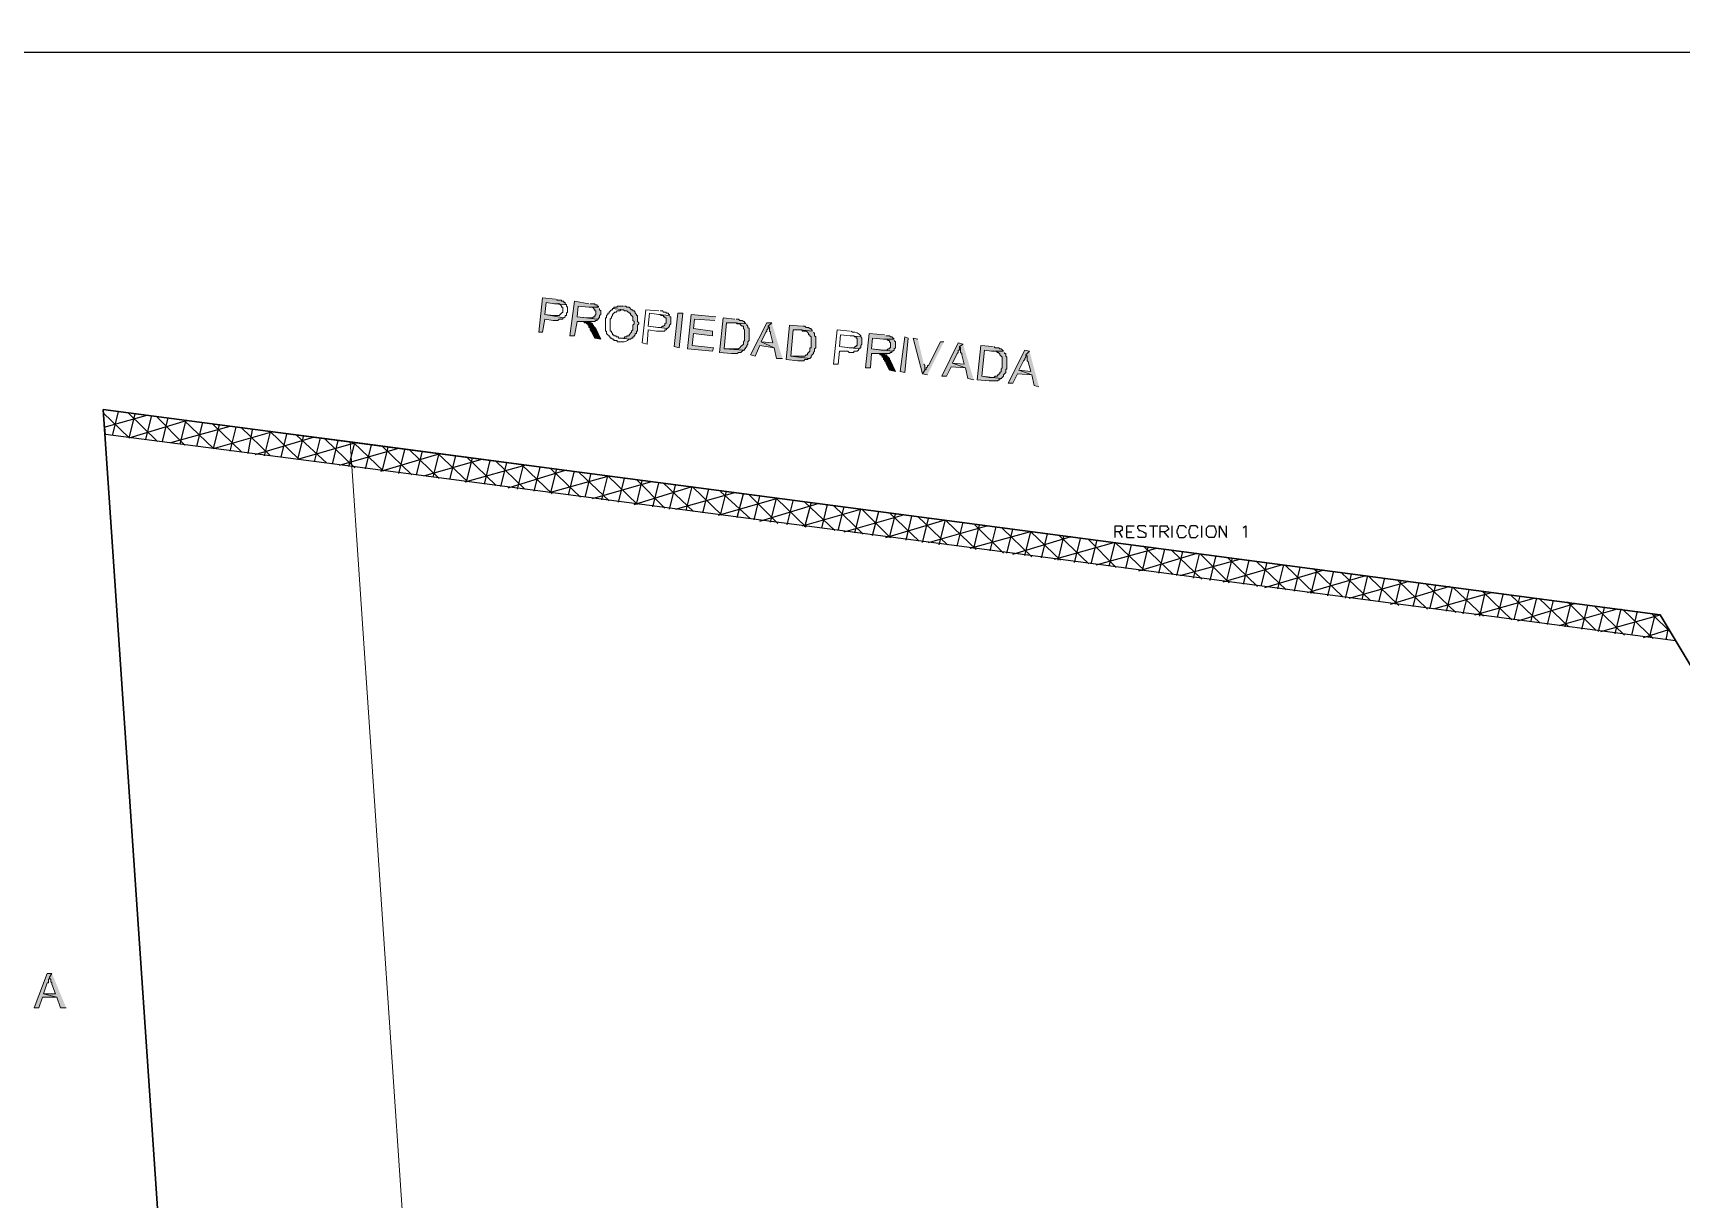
# Model space of a CAD drawing. Header units: inches. Extents: x 5 to 295, y 10 to 227.
# Drawn here: x 263.04 to 274, y 213.97 to 221.73 of the extents above; entities that cross this region are included whole.
import ezdxf

# ---------------------------------------------------------------- set-up
doc = ezdxf.new("R2010")
doc.units = ezdxf.units.IN
doc.header["$MEASUREMENT"] = 0
doc.layers.add('1- 3', color=3, linetype='Continuous')

msp = doc.modelspace()

# ---------------------------------------------------------------- hatches: boundary and pattern name
at = {"layer": '1- 3'}
for points in [[(266.513, 219.957), (266.427, 219.965), (266.403, 219.736), (266.427, 219.736), (266.442, 219.823), (266.498, 219.815), (266.529, 219.815), (266.537, 219.823), (266.561, 219.823), (266.561, 219.831), (266.569, 219.831), (266.442, 219.855), (266.45, 219.934), (266.506, 219.926), (266.585, 219.918), (266.577, 219.926), (266.577, 219.934), (266.569, 219.934), (266.569, 219.942), (266.553, 219.942), (266.553, 219.949), (266.521, 219.949), (266.521, 219.957)], [(266.735, 219.926), (266.64, 219.942), (266.608, 219.712), (266.64, 219.712), (266.656, 219.807), (266.774, 219.807), (266.782, 219.815), (266.79, 219.815), (266.79, 219.823), (266.656, 219.839), (266.664, 219.91), (266.735, 219.902), (266.798, 219.902), (266.798, 219.91), (266.79, 219.91), (266.79, 219.918), (266.774, 219.918), (266.774, 219.926), (266.743, 219.926)], [(266.798, 219.902), (266.735, 219.902), (266.758, 219.902), (266.774, 219.886), (266.774, 219.878), (266.782, 219.878), (266.782, 219.855), (266.774, 219.847), (266.774, 219.839), (266.766, 219.839), (266.758, 219.831), (266.719, 219.831), (266.656, 219.839), (266.79, 219.823), (266.798, 219.823), (266.798, 219.831), (266.806, 219.831), (266.806, 219.847), (266.814, 219.855), (266.814, 219.878), (266.806, 219.886), (266.806, 219.894)], [(266.964, 219.91), (266.924, 219.91), (266.924, 219.902), (266.901, 219.902), (266.901, 219.894), (266.893, 219.894), (266.964, 219.886), (266.972, 219.878), (266.987, 219.878), (266.995, 219.87), (267.003, 219.87), (267.003, 219.863), (267.011, 219.863), (267.011, 219.855), (267.027, 219.839), (267.027, 219.815), (267.035, 219.807), (267.035, 219.791), (267.027, 219.784), (267.027, 219.752), (267.019, 219.744), (267.019, 219.736), (267.003, 219.72), (267.003, 219.712), (266.987, 219.712), (266.987, 219.705), (266.972, 219.705), (266.972, 219.697), (266.94, 219.697), (267.011, 219.689), (267.019, 219.697), (267.027, 219.697), (267.027, 219.705), (267.035, 219.705), (267.035, 219.712), (267.043, 219.72), (267.043, 219.728), (267.051, 219.728), (267.051, 219.744), (267.059, 219.744), (267.059, 219.784), (267.066, 219.791), (267.066, 219.799), (267.059, 219.807), (267.059, 219.847), (267.051, 219.847), (267.051, 219.855), (267.043, 219.863), (267.043, 219.87), (267.035, 219.878), (267.027, 219.878), (267.027, 219.886), (267.019, 219.886), (267.003, 219.902), (266.987, 219.902), (266.98, 219.91), (266.972, 219.91)], [(267.272, 219.847), (267.201, 219.855), (267.209, 219.855), (267.216, 219.847), (267.232, 219.847), (267.232, 219.839), (267.24, 219.839), (267.24, 219.831), (267.248, 219.831), (267.248, 219.799), (267.24, 219.791), (267.24, 219.784), (267.232, 219.776), (267.224, 219.776), (267.216, 219.768), (267.193, 219.768), (267.13, 219.776), (267.256, 219.76), (267.264, 219.768), (267.272, 219.776), (267.272, 219.784), (267.28, 219.791), (267.28, 219.839), (267.272, 219.839)], [(267.303, 219.641), (267.327, 219.863), (267.359, 219.863), (267.335, 219.633)], [(267.58, 219.839), (267.414, 219.855), (267.39, 219.626), (267.556, 219.61), (267.564, 219.633), (267.422, 219.649), (267.43, 219.728), (267.556, 219.712), (267.556, 219.744), (267.43, 219.76), (267.438, 219.823), (267.572, 219.815)], [(266.743, 219.807), (266.687, 219.807), (266.703, 219.807), (266.703, 219.799), (266.719, 219.799), (266.719, 219.791), (266.727, 219.791), (266.727, 219.784), (266.735, 219.784), (266.735, 219.768), (266.743, 219.768), (266.743, 219.752), (266.75, 219.744), (266.774, 219.697), (266.814, 219.689), (266.782, 219.76), (266.774, 219.768), (266.766, 219.776), (266.766, 219.784), (266.758, 219.784), (266.758, 219.791), (266.75, 219.799)], [(267.706, 219.823), (267.627, 219.831), (267.604, 219.602), (267.683, 219.594), (267.722, 219.594), (267.73, 219.602), (267.746, 219.602), (267.754, 219.61), (267.762, 219.618), (267.635, 219.626), (267.651, 219.799), (267.698, 219.799), (267.777, 219.791), (267.777, 219.799), (267.769, 219.799), (267.769, 219.807), (267.762, 219.807), (267.754, 219.815), (267.738, 219.815), (267.73, 219.823), (267.714, 219.823)], [(267.777, 219.791), (267.698, 219.799), (267.714, 219.799), (267.722, 219.791), (267.738, 219.791), (267.746, 219.784), (267.754, 219.776), (267.762, 219.776), (267.762, 219.76), (267.769, 219.752), (267.769, 219.681), (267.762, 219.673), (267.762, 219.657), (267.746, 219.641), (267.738, 219.633), (267.73, 219.626), (267.635, 219.626), (267.762, 219.618), (267.769, 219.618), (267.769, 219.626), (267.777, 219.626), (267.777, 219.633), (267.785, 219.641), (267.785, 219.649), (267.793, 219.657), (267.793, 219.673), (267.801, 219.681), (267.801, 219.76), (267.793, 219.768), (267.793, 219.776), (267.785, 219.784), (267.785, 219.791)], [(267.951, 219.799), (267.919, 219.799), (267.809, 219.586), (267.841, 219.578), (267.872, 219.649), (267.967, 219.633), (267.88, 219.673), (267.912, 219.736), (267.919, 219.744), (267.919, 219.752), (267.927, 219.76), (267.927, 219.776)], [(267.951, 219.799), (267.927, 219.776), (267.935, 219.768), (267.935, 219.744), (267.943, 219.736), (267.943, 219.728), (267.959, 219.665), (267.88, 219.673), (267.967, 219.633), (267.983, 219.562), (268.022, 219.562)], [(268.149, 219.776), (268.07, 219.784), (268.046, 219.554), (268.125, 219.547), (268.164, 219.547), (268.172, 219.554), (268.188, 219.554), (268.196, 219.562), (268.204, 219.562), (268.077, 219.578), (268.093, 219.752), (268.141, 219.752), (268.22, 219.744), (268.22, 219.752), (268.212, 219.752), (268.212, 219.76), (268.204, 219.76), (268.196, 219.768), (268.18, 219.768), (268.172, 219.776), (268.156, 219.776)], [(268.22, 219.744), (268.141, 219.752), (268.149, 219.752), (268.156, 219.744), (268.18, 219.744), (268.188, 219.736), (268.196, 219.728), (268.196, 219.72), (268.204, 219.72), (268.204, 219.712), (268.212, 219.705), (268.212, 219.633), (268.204, 219.633), (268.204, 219.61), (268.188, 219.594), (268.188, 219.586), (268.18, 219.586), (268.172, 219.578), (268.077, 219.578), (268.204, 219.562), (268.212, 219.57), (268.212, 219.578), (268.22, 219.586), (268.228, 219.594), (268.228, 219.602), (268.235, 219.61), (268.235, 219.626), (268.243, 219.633), (268.243, 219.705), (268.235, 219.712), (268.235, 219.728), (268.228, 219.736)], [(268.544, 219.705), (268.472, 219.712), (268.496, 219.712), (268.504, 219.705), (268.512, 219.705), (268.512, 219.697), (268.52, 219.697), (268.52, 219.649), (268.512, 219.649), (268.512, 219.641), (268.504, 219.641), (268.504, 219.633), (268.465, 219.633), (268.401, 219.641), (268.528, 219.626), (268.536, 219.626), (268.536, 219.633), (268.544, 219.633), (268.544, 219.649), (268.551, 219.657), (268.551, 219.697)], [(268.701, 219.72), (268.599, 219.728), (268.575, 219.499), (268.607, 219.499), (268.615, 219.594), (268.733, 219.594), (268.741, 219.602), (268.749, 219.602), (268.749, 219.61), (268.757, 219.61), (268.615, 219.626), (268.622, 219.697), (268.694, 219.689), (268.765, 219.689), (268.749, 219.705), (268.741, 219.705), (268.733, 219.712), (268.709, 219.712)], [(268.765, 219.689), (268.694, 219.689), (268.717, 219.689), (268.725, 219.681), (268.733, 219.681), (268.733, 219.673), (268.741, 219.665), (268.741, 219.633), (268.733, 219.633), (268.733, 219.626), (268.725, 219.626), (268.717, 219.618), (268.678, 219.618), (268.615, 219.626), (268.757, 219.61), (268.765, 219.618), (268.765, 219.626), (268.773, 219.633), (268.773, 219.673), (268.765, 219.681)], [(268.804, 219.476), (268.836, 219.705), (268.859, 219.697), (268.836, 219.468)], [(268.923, 219.689), (268.891, 219.697), (268.954, 219.46), (268.97, 219.483), (268.97, 219.515), (268.962, 219.523)], [(269.096, 219.673), (269.073, 219.673), (268.994, 219.515), (268.986, 219.515), (268.986, 219.507), (268.978, 219.499), (268.978, 219.491), (268.97, 219.483), (268.954, 219.46), (268.986, 219.452)], [(269.223, 219.657), (269.191, 219.665), (269.081, 219.444), (269.112, 219.444), (269.144, 219.507), (269.239, 219.499), (269.152, 219.531), (269.183, 219.594), (269.191, 219.602), (269.191, 219.618), (269.199, 219.618), (269.199, 219.641)], [(269.223, 219.657), (269.199, 219.641), (269.207, 219.633), (269.207, 219.602), (269.215, 219.594), (269.215, 219.586), (269.231, 219.523), (269.152, 219.531), (269.239, 219.499), (269.254, 219.428), (269.294, 219.42)], [(269.42, 219.641), (269.341, 219.649), (269.318, 219.42), (269.397, 219.412), (269.452, 219.412), (269.46, 219.42), (269.468, 219.42), (269.468, 219.428), (269.476, 219.428), (269.349, 219.444), (269.365, 219.618), (269.412, 219.61), (269.491, 219.61), (269.476, 219.626), (269.468, 219.626), (269.46, 219.633), (269.436, 219.633), (269.428, 219.641)], [(268.701, 219.594), (268.646, 219.594), (268.67, 219.594), (268.67, 219.586), (268.678, 219.586), (268.686, 219.578), (268.686, 219.57), (268.694, 219.57), (268.694, 219.554), (268.701, 219.554), (268.701, 219.547), (268.709, 219.539), (268.709, 219.531), (268.733, 219.483), (268.773, 219.476), (268.741, 219.547), (268.733, 219.554), (268.733, 219.562), (268.725, 219.57), (268.717, 219.578), (268.717, 219.586), (268.709, 219.586)], [(269.491, 219.61), (269.412, 219.61), (269.444, 219.61), (269.452, 219.602), (269.46, 219.602), (269.46, 219.594), (269.468, 219.594), (269.468, 219.586), (269.483, 219.57), (269.483, 219.499), (269.476, 219.491), (269.476, 219.476), (269.468, 219.468), (269.468, 219.46), (269.46, 219.46), (269.46, 219.452), (269.452, 219.452), (269.452, 219.444), (269.436, 219.444), (269.428, 219.436), (269.397, 219.436), (269.349, 219.444), (269.476, 219.428), (269.491, 219.444), (269.491, 219.452), (269.499, 219.46), (269.507, 219.468), (269.507, 219.491), (269.515, 219.491), (269.515, 219.57), (269.507, 219.578), (269.507, 219.594), (269.499, 219.594), (269.499, 219.602)], [(269.665, 219.61), (269.634, 219.618), (269.523, 219.397), (269.555, 219.397), (269.586, 219.46), (269.681, 219.452), (269.594, 219.483), (269.626, 219.547), (269.634, 219.555), (269.634, 219.562), (269.641, 219.57), (269.641, 219.586)], [(269.665, 219.61), (269.641, 219.586), (269.649, 219.578), (269.649, 219.547), (269.657, 219.539), (269.673, 219.476), (269.594, 219.483), (269.681, 219.452), (269.697, 219.381), (269.728, 219.373)], [(263.164, 215.471), (263.133, 215.471), (263.046, 215.242), (263.077, 215.242), (263.101, 215.313), (263.196, 215.313), (263.109, 215.336), (263.133, 215.408), (263.141, 215.408), (263.141, 215.431), (263.149, 215.439), (263.149, 215.447)], [(263.164, 215.471), (263.149, 215.447), (263.149, 215.439), (263.156, 215.431), (263.156, 215.415), (263.164, 215.408), (263.164, 215.4), (263.188, 215.336), (263.109, 215.336), (263.196, 215.313), (263.22, 215.242), (263.259, 215.242)]]:
    msp.add_hatch(color=256, dxfattribs=at).paths.add_polyline_path(points)

# ---------------------------------------------------------------- linework, layer by layer
at = {"layer": '1- 3', "lineweight": 25}
for points in [[(251.34, 185.803), (251.34, 221.6), (293.859, 221.6), (293.859, 185.803), (251.34, 185.803)], [(263.504, 219.223), (263.512, 219.223)], [(265.163, 218.844), (263.52, 219.057), (263.504, 219.223), (265.147, 219.01), (269.199, 218.473), (273.86, 217.856), (273.962, 217.683), (269.721, 218.244), (265.163, 218.844)], [(266.932, 199.988), (266.119, 202.8), (265.313, 205.62), (264.705, 208.219), (264.01, 211.789), (263.504, 219.222), (269.199, 218.472), (273.859, 217.856)], [(263.678, 219.033), (263.504, 219.199)], [(263.567, 219.049), (263.607, 219.207)], [(263.867, 219.009), (263.67, 219.199)], [(263.512, 219.104), (263.788, 219.183)], [(263.678, 219.033), (263.717, 219.191)], [(263.678, 219.033), (264.065, 219.152)], [(263.788, 219.025), (263.828, 219.183)], [(264.049, 218.986), (263.859, 219.175)], [(263.899, 219.009), (263.938, 219.167)], [(263.954, 219.002), (264.349, 219.112)], [(264.017, 218.994), (264.057, 219.152)], [(264.239, 218.962), (264.041, 219.151)], [(264.128, 218.978), (264.168, 219.136)], [(264.428, 218.938), (264.231, 219.128)], [(264.239, 218.962), (264.278, 219.12)], [(264.349, 218.946), (264.389, 219.104)], [(264.618, 218.914), (264.42, 219.104)], [(264.468, 218.93), (264.499, 219.088)], [(264.239, 218.962), (264.626, 219.073)], [(264.515, 218.923), (264.91, 219.041)], [(264.578, 218.915), (264.618, 219.073)], [(264.807, 218.891), (264.61, 219.08)], [(264.689, 218.907), (264.728, 219.065)], [(264.989, 218.867), (264.792, 219.049)], [(264.799, 218.891), (264.839, 219.049)], [(264.799, 218.891), (265.186, 219.002)], [(264.91, 218.875), (264.95, 219.033)], [(265.179, 218.835), (264.981, 219.025)], [(265.029, 218.859), (265.068, 219.017)], [(265.139, 218.843), (265.179, 219.001)], [(265.368, 218.812), (265.171, 219.001)], [(265.25, 218.828), (265.289, 218.986)], [(265.558, 218.788), (265.36, 218.978)], [(265.076, 218.851), (265.463, 218.962)], [(265.352, 218.812), (265.747, 218.93)], [(265.36, 218.812), (265.4, 218.97)], [(265.471, 218.796), (265.51, 218.954)], [(265.739, 218.764), (265.542, 218.954)], [(265.589, 218.788), (265.629, 218.946)], [(265.637, 218.78), (266.024, 218.891)], [(265.7, 218.772), (265.739, 218.93)], [(265.929, 218.741), (265.731, 218.93)], [(265.811, 218.757), (265.85, 218.915)], [(266.119, 218.717), (265.921, 218.907)], [(265.921, 218.741), (265.961, 218.899)], [(266.04, 218.725), (266.079, 218.883)], [(266.308, 218.693), (266.111, 218.883)], [(266.15, 218.709), (266.19, 218.867)], [(265.913, 218.741), (266.308, 218.851)], [(266.198, 218.701), (266.585, 218.82)], [(266.261, 218.693), (266.3, 218.851)], [(266.49, 218.662), (266.292, 218.851)], [(266.371, 218.678), (266.411, 218.836)], [(266.474, 218.67), (266.869, 218.78)], [(266.482, 218.67), (266.521, 218.828)], [(266.679, 218.638), (266.482, 218.828)], [(266.6, 218.654), (266.64, 218.812)], [(266.869, 218.614), (266.671, 218.804)], [(266.711, 218.638), (266.75, 218.796)], [(266.822, 218.622), (266.861, 218.78)], [(267.059, 218.591), (266.861, 218.78)], [(266.932, 218.606), (266.972, 218.764)], [(266.758, 218.63), (267.145, 218.741)], [(267.035, 218.591), (267.422, 218.709)], [(267.24, 218.567), (267.051, 218.756)], [(267.051, 218.591), (267.09, 218.749)], [(267.161, 218.575), (267.201, 218.733)], [(267.43, 218.543), (267.232, 218.733)], [(267.272, 218.559), (267.311, 218.717)], [(267.311, 218.559), (267.706, 218.67)], [(267.382, 218.551), (267.422, 218.709)], [(267.619, 218.519), (267.422, 218.709)], [(267.493, 218.535), (267.532, 218.693)], [(267.611, 218.52), (267.651, 218.678)], [(267.809, 218.496), (267.611, 218.677)], [(267.722, 218.504), (267.762, 218.662)], [(267.991, 218.464), (267.801, 218.654)], [(267.596, 218.52), (267.983, 218.63)], [(267.833, 218.488), (267.872, 218.646)], [(267.872, 218.48), (268.267, 218.599)], [(267.943, 218.472), (267.983, 218.63)], [(268.18, 218.44), (267.983, 218.63)], [(268.054, 218.456), (268.093, 218.614)], [(268.156, 218.449), (268.544, 218.559)], [(268.37, 218.417), (268.172, 218.606)], [(268.172, 218.441), (268.212, 218.599)], [(268.283, 218.433), (268.322, 218.591)], [(268.559, 218.393), (268.362, 218.583)], [(268.393, 218.417), (268.433, 218.575)], [(268.504, 218.401), (268.544, 218.559)], [(268.741, 218.369), (268.551, 218.559)], [(268.622, 218.385), (268.662, 218.543)], [(268.433, 218.409), (268.82, 218.52)], [(268.709, 218.37), (269.104, 218.488)], [(268.931, 218.346), (268.733, 218.535)], [(268.733, 218.37), (268.773, 218.527)], [(268.844, 218.354), (268.883, 218.512)], [(269.12, 218.322), (268.923, 218.511)], [(268.954, 218.338), (268.994, 218.496)], [(268.994, 218.338), (269.381, 218.449)], [(269.065, 218.322), (269.104, 218.48)], [(269.31, 218.29), (269.112, 218.48)], [(269.183, 218.314), (269.223, 218.472)], [(269.294, 218.298), (269.333, 218.456)], [(269.491, 218.267), (269.302, 218.456)], [(269.404, 218.283), (269.444, 218.441)], [(269.681, 218.243), (269.483, 218.432)], [(270.234, 218.37), (270.234, 218.449), (270.273, 218.449), (270.281, 218.441), (270.281, 218.417), (270.273, 218.417), (270.266, 218.409), (270.234, 218.409)], [(270.313, 218.37), (270.313, 218.449), (270.36, 218.449)], [(270.439, 218.441), (270.431, 218.449), (270.392, 218.449), (270.384, 218.441), (270.384, 218.433), (270.392, 218.425), (270.392, 218.417), (270.4, 218.417), (270.424, 218.409), (270.431, 218.401), (270.439, 218.401), (270.439, 218.378), (270.431, 218.37), (270.392, 218.37), (270.384, 218.378)], [(270.463, 218.449), (270.518, 218.449)], [(270.487, 218.449), (270.487, 218.37)], [(270.534, 218.37), (270.534, 218.449), (270.581, 218.449), (270.581, 218.441), (270.589, 218.433), (270.589, 218.425), (270.581, 218.417), (270.566, 218.409), (270.534, 218.409)], [(270.613, 218.37), (270.613, 218.449)], [(270.708, 218.433), (270.7, 218.441), (270.692, 218.449), (270.66, 218.449), (270.653, 218.441), (270.653, 218.433), (270.645, 218.417), (270.645, 218.401), (270.653, 218.386), (270.653, 218.378), (270.66, 218.37), (270.692, 218.37), (270.7, 218.378), (270.708, 218.386)], [(270.787, 218.433), (270.779, 218.441), (270.771, 218.449), (270.739, 218.449), (270.732, 218.441), (270.732, 218.433), (270.724, 218.417), (270.724, 218.401), (270.732, 218.386), (270.732, 218.378), (270.739, 218.37), (270.771, 218.37), (270.787, 218.386)], [(270.811, 218.37), (270.811, 218.449)], [(270.929, 218.37), (270.929, 218.449), (270.976, 218.37), (270.976, 218.449)], [(271.087, 218.433), (271.095, 218.441), (271.103, 218.449), (271.103, 218.37)], [(269.27, 218.299), (269.665, 218.409)], [(269.515, 218.267), (269.555, 218.425)], [(269.555, 218.259), (269.942, 218.377)], [(269.634, 218.251), (269.673, 218.409)], [(269.871, 218.219), (269.673, 218.409)], [(269.744, 218.235), (269.784, 218.393)], [(269.831, 218.227), (270.226, 218.338)], [(269.855, 218.219), (269.894, 218.377)], [(270.06, 218.195), (269.863, 218.385)], [(269.965, 218.204), (270.005, 218.362)], [(270.242, 218.172), (270.052, 218.361)], [(270.076, 218.196), (270.115, 218.354)], [(270.194, 218.18), (270.234, 218.338)], [(270.431, 218.148), (270.234, 218.338)], [(270.258, 218.409), (270.281, 218.37)], [(270.305, 218.164), (270.344, 218.322)], [(270.313, 218.409), (270.345, 218.409)], [(270.313, 218.37), (270.36, 218.37)], [(270.558, 218.409), (270.589, 218.37)], [(270.108, 218.188), (270.502, 218.298)], [(270.392, 218.148), (270.779, 218.267)], [(270.416, 218.148), (270.455, 218.306)], [(270.621, 218.124), (270.423, 218.314)], [(270.526, 218.133), (270.566, 218.29)], [(270.81, 218.093), (270.613, 218.282)], [(270.645, 218.117), (270.684, 218.275)], [(270.668, 218.117), (271.063, 218.227)], [(270.755, 218.101), (270.795, 218.259)], [(270.992, 218.069), (270.803, 218.259)], [(270.866, 218.085), (270.905, 218.243)], [(270.976, 218.077), (271.016, 218.235)], [(271.182, 218.045), (270.984, 218.235)], [(271.087, 218.061), (271.126, 218.219)], [(271.371, 218.022), (271.174, 218.211)], [(270.953, 218.077), (271.34, 218.188)], [(271.205, 218.046), (271.245, 218.204)], [(271.229, 218.038), (271.624, 218.156)], [(271.316, 218.03), (271.356, 218.188)], [(271.561, 217.998), (271.363, 218.188)], [(271.427, 218.014), (271.466, 218.172)], [(271.514, 218.006), (271.901, 218.117)], [(271.537, 217.998), (271.577, 218.156)], [(271.75, 217.974), (271.553, 218.164)], [(271.648, 217.982), (271.687, 218.14)], [(271.932, 217.951), (271.735, 218.14)], [(271.766, 217.967), (271.806, 218.125)], [(271.877, 217.959), (271.916, 218.117)], [(272.122, 217.919), (271.924, 218.109)], [(271.987, 217.943), (272.027, 218.101)], [(271.79, 217.967), (272.177, 218.077)], [(272.066, 217.927), (272.461, 218.046)], [(272.098, 217.927), (272.137, 218.085)], [(272.311, 217.895), (272.114, 218.085)], [(272.216, 217.911), (272.256, 218.069)], [(272.501, 217.872), (272.303, 218.061)], [(272.327, 217.896), (272.367, 218.054)], [(272.351, 217.896), (272.738, 218.006)], [(272.438, 217.88), (272.477, 218.038)], [(272.683, 217.848), (272.485, 218.037)], [(272.548, 217.864), (272.588, 218.022)], [(272.659, 217.848), (272.698, 218.014)], [(272.872, 217.824), (272.675, 218.014)], [(272.777, 217.84), (272.817, 217.998)], [(273.062, 217.8), (272.864, 217.99)], [(272.627, 217.856), (273.022, 217.967)], [(272.888, 217.824), (272.927, 217.982)], [(272.912, 217.817), (273.299, 217.935)], [(272.998, 217.809), (273.038, 217.967)], [(273.251, 217.777), (273.054, 217.966)], [(273.109, 217.793), (273.149, 217.951)], [(273.188, 217.785), (273.575, 217.896)], [(273.228, 217.777), (273.267, 217.935)], [(273.433, 217.753), (273.243, 217.943)], [(273.338, 217.761), (273.378, 217.919)], [(273.622, 217.721), (273.425, 217.911)], [(273.449, 217.745), (273.488, 217.903)], [(273.559, 217.73), (273.599, 217.896)], [(273.812, 217.698), (273.615, 217.887)], [(273.465, 217.746), (273.859, 217.856)], [(273.67, 217.722), (273.709, 217.88)], [(273.788, 217.706), (273.828, 217.864)], [(273.931, 217.737), (273.804, 217.864)], [(273.859, 217.856), (276.324, 213.748), (278.725, 209.751), (280.352, 207.2), (282.169, 204.175), (282.351, 203.843), (282.833, 203.393), (284.634, 198.219)], [(273.749, 217.706), (273.923, 217.761)], [(273.899, 217.69), (273.915, 217.769)]]:
    msp.add_lwpolyline(points, dxfattribs=at)
at = {"layer": '1- 3', "lineweight": 0}
for points in [[(266.513, 219.957), (266.427, 219.965), (266.403, 219.736), (266.427, 219.736), (266.442, 219.823), (266.498, 219.815), (266.529, 219.815), (266.537, 219.823), (266.561, 219.823), (266.561, 219.831), (266.569, 219.831), (266.442, 219.855), (266.45, 219.934), (266.506, 219.926), (266.585, 219.918), (266.577, 219.926), (266.577, 219.934), (266.569, 219.934), (266.569, 219.942), (266.553, 219.942), (266.553, 219.949), (266.521, 219.949), (266.521, 219.957)], [(266.735, 219.926), (266.64, 219.942), (266.608, 219.712), (266.64, 219.712), (266.656, 219.807), (266.774, 219.807), (266.782, 219.815), (266.79, 219.815), (266.79, 219.823), (266.656, 219.839), (266.664, 219.91), (266.735, 219.902), (266.798, 219.902), (266.798, 219.91), (266.79, 219.91), (266.79, 219.918), (266.774, 219.918), (266.774, 219.926), (266.743, 219.926)], [(266.798, 219.902), (266.735, 219.902), (266.758, 219.902), (266.774, 219.886), (266.774, 219.878), (266.782, 219.878), (266.782, 219.855), (266.774, 219.847), (266.774, 219.839), (266.766, 219.839), (266.758, 219.831), (266.719, 219.831), (266.656, 219.839), (266.79, 219.823), (266.798, 219.823), (266.798, 219.831), (266.806, 219.831), (266.806, 219.847), (266.814, 219.855), (266.814, 219.878), (266.806, 219.886), (266.806, 219.894)], [(266.964, 219.91), (266.924, 219.91), (266.924, 219.902), (266.901, 219.902), (266.901, 219.894), (266.893, 219.894), (266.964, 219.886), (266.972, 219.878), (266.987, 219.878), (266.995, 219.87), (267.003, 219.87), (267.003, 219.863), (267.011, 219.863), (267.011, 219.855), (267.027, 219.839), (267.027, 219.815), (267.035, 219.807), (267.035, 219.791), (267.027, 219.784), (267.027, 219.752), (267.019, 219.744), (267.019, 219.736), (267.003, 219.72), (267.003, 219.712), (266.987, 219.712), (266.987, 219.705), (266.972, 219.705), (266.972, 219.697), (266.94, 219.697), (267.011, 219.689), (267.019, 219.697), (267.027, 219.697), (267.027, 219.705), (267.035, 219.705), (267.035, 219.712), (267.043, 219.72), (267.043, 219.728), (267.051, 219.728), (267.051, 219.744), (267.059, 219.744), (267.059, 219.784), (267.066, 219.791), (267.066, 219.799), (267.059, 219.807), (267.059, 219.847), (267.051, 219.847), (267.051, 219.855), (267.043, 219.863), (267.043, 219.87), (267.035, 219.878), (267.027, 219.878), (267.027, 219.886), (267.019, 219.886), (267.003, 219.902), (266.987, 219.902), (266.98, 219.91), (266.972, 219.91)], [(267.272, 219.847), (267.201, 219.855), (267.209, 219.855), (267.216, 219.847), (267.232, 219.847), (267.232, 219.839), (267.24, 219.839), (267.24, 219.831), (267.248, 219.831), (267.248, 219.799), (267.24, 219.791), (267.24, 219.784), (267.232, 219.776), (267.224, 219.776), (267.216, 219.768), (267.193, 219.768), (267.13, 219.776), (267.256, 219.76), (267.264, 219.768), (267.272, 219.776), (267.272, 219.784), (267.28, 219.791), (267.28, 219.839), (267.272, 219.839)], [(267.303, 219.641), (267.327, 219.863), (267.359, 219.863), (267.335, 219.633), (267.303, 219.641)], [(267.58, 219.839), (267.414, 219.855), (267.39, 219.626), (267.556, 219.61), (267.564, 219.633), (267.422, 219.649), (267.43, 219.728), (267.556, 219.712), (267.556, 219.744), (267.43, 219.76), (267.438, 219.823), (267.572, 219.815)], [(266.743, 219.807), (266.687, 219.807), (266.703, 219.807), (266.703, 219.799), (266.719, 219.799), (266.719, 219.791), (266.727, 219.791), (266.727, 219.784), (266.735, 219.784), (266.735, 219.768), (266.743, 219.768), (266.743, 219.752), (266.75, 219.744), (266.774, 219.697), (266.814, 219.689), (266.782, 219.76), (266.774, 219.768), (266.766, 219.776), (266.766, 219.784), (266.758, 219.784), (266.758, 219.791), (266.75, 219.799)], [(267.706, 219.823), (267.627, 219.831), (267.604, 219.602), (267.683, 219.594), (267.722, 219.594), (267.73, 219.602), (267.746, 219.602), (267.754, 219.61), (267.762, 219.618), (267.635, 219.626), (267.651, 219.799), (267.698, 219.799), (267.777, 219.791), (267.777, 219.799), (267.769, 219.799), (267.769, 219.807), (267.762, 219.807), (267.754, 219.815), (267.738, 219.815), (267.73, 219.823), (267.714, 219.823)], [(267.777, 219.791), (267.698, 219.799), (267.714, 219.799), (267.722, 219.791), (267.738, 219.791), (267.746, 219.784), (267.754, 219.776), (267.762, 219.776), (267.762, 219.76), (267.769, 219.752), (267.769, 219.681), (267.762, 219.673), (267.762, 219.657), (267.746, 219.641), (267.738, 219.633), (267.73, 219.626), (267.635, 219.626), (267.762, 219.618), (267.769, 219.618), (267.769, 219.626), (267.777, 219.626), (267.777, 219.633), (267.785, 219.641), (267.785, 219.649), (267.793, 219.657), (267.793, 219.673), (267.801, 219.681), (267.801, 219.76), (267.793, 219.768), (267.793, 219.776), (267.785, 219.784), (267.785, 219.791)], [(267.951, 219.799), (267.919, 219.799), (267.809, 219.586), (267.841, 219.578), (267.872, 219.649), (267.967, 219.633), (267.88, 219.673), (267.912, 219.736), (267.919, 219.744), (267.919, 219.752), (267.927, 219.76), (267.927, 219.776)], [(267.951, 219.799), (267.927, 219.776), (267.935, 219.768), (267.935, 219.744), (267.943, 219.736), (267.943, 219.728), (267.959, 219.665), (267.88, 219.673), (267.967, 219.633), (267.983, 219.562), (268.022, 219.562)], [(268.149, 219.776), (268.07, 219.784), (268.046, 219.554), (268.125, 219.547), (268.164, 219.547), (268.172, 219.554), (268.188, 219.554), (268.196, 219.562), (268.204, 219.562), (268.077, 219.578), (268.093, 219.752), (268.141, 219.752), (268.22, 219.744), (268.22, 219.752), (268.212, 219.752), (268.212, 219.76), (268.204, 219.76), (268.196, 219.768), (268.18, 219.768), (268.172, 219.776), (268.156, 219.776)], [(268.22, 219.744), (268.141, 219.752), (268.149, 219.752), (268.156, 219.744), (268.18, 219.744), (268.188, 219.736), (268.196, 219.728), (268.196, 219.72), (268.204, 219.72), (268.204, 219.712), (268.212, 219.705), (268.212, 219.633), (268.204, 219.633), (268.204, 219.61), (268.188, 219.594), (268.188, 219.586), (268.18, 219.586), (268.172, 219.578), (268.077, 219.578), (268.204, 219.562), (268.212, 219.57), (268.212, 219.578), (268.22, 219.586), (268.228, 219.594), (268.228, 219.602), (268.235, 219.61), (268.235, 219.626), (268.243, 219.633), (268.243, 219.705), (268.235, 219.712), (268.235, 219.728), (268.228, 219.736)], [(268.544, 219.705), (268.472, 219.712), (268.496, 219.712), (268.504, 219.705), (268.512, 219.705), (268.512, 219.697), (268.52, 219.697), (268.52, 219.649), (268.512, 219.649), (268.512, 219.641), (268.504, 219.641), (268.504, 219.633), (268.465, 219.633), (268.401, 219.641), (268.528, 219.626), (268.536, 219.626), (268.536, 219.633), (268.544, 219.633), (268.544, 219.649), (268.551, 219.657), (268.551, 219.697), (268.544, 219.705)], [(268.701, 219.72), (268.599, 219.728), (268.575, 219.499), (268.607, 219.499), (268.615, 219.594), (268.733, 219.594), (268.741, 219.602), (268.749, 219.602), (268.749, 219.61), (268.757, 219.61), (268.615, 219.626), (268.622, 219.697), (268.694, 219.689), (268.765, 219.689), (268.749, 219.705), (268.741, 219.705), (268.733, 219.712), (268.709, 219.712)], [(268.765, 219.689), (268.694, 219.689), (268.717, 219.689), (268.725, 219.681), (268.733, 219.681), (268.733, 219.673), (268.741, 219.665), (268.741, 219.633), (268.733, 219.633), (268.733, 219.626), (268.725, 219.626), (268.717, 219.618), (268.678, 219.618), (268.615, 219.626), (268.757, 219.61), (268.765, 219.618), (268.765, 219.626), (268.773, 219.633), (268.773, 219.673), (268.765, 219.681)], [(268.804, 219.476), (268.836, 219.705), (268.859, 219.697), (268.836, 219.468), (268.804, 219.476)], [(268.923, 219.689), (268.891, 219.697), (268.954, 219.46), (268.97, 219.483), (268.97, 219.515), (268.962, 219.523)], [(269.096, 219.673), (269.073, 219.673), (268.994, 219.515), (268.986, 219.515), (268.986, 219.507), (268.978, 219.499), (268.978, 219.491), (268.97, 219.483), (268.954, 219.46), (268.986, 219.452)], [(269.223, 219.657), (269.191, 219.665), (269.081, 219.444), (269.112, 219.444), (269.144, 219.507), (269.239, 219.499), (269.152, 219.531), (269.183, 219.594), (269.191, 219.602), (269.191, 219.618), (269.199, 219.618), (269.199, 219.641)], [(269.223, 219.657), (269.199, 219.641), (269.207, 219.633), (269.207, 219.602), (269.215, 219.594), (269.215, 219.586), (269.231, 219.523), (269.152, 219.531), (269.239, 219.499), (269.254, 219.428), (269.294, 219.42)], [(269.42, 219.641), (269.341, 219.649), (269.318, 219.42), (269.397, 219.412), (269.452, 219.412), (269.46, 219.42), (269.468, 219.42), (269.468, 219.428), (269.476, 219.428), (269.349, 219.444), (269.365, 219.618), (269.412, 219.61), (269.491, 219.61), (269.476, 219.626), (269.468, 219.626), (269.46, 219.633), (269.436, 219.633), (269.428, 219.641)], [(268.701, 219.594), (268.646, 219.594), (268.67, 219.594), (268.67, 219.586), (268.678, 219.586), (268.686, 219.578), (268.686, 219.57), (268.694, 219.57), (268.694, 219.554), (268.701, 219.554), (268.701, 219.547), (268.709, 219.539), (268.709, 219.531), (268.733, 219.483), (268.773, 219.476), (268.741, 219.547), (268.733, 219.554), (268.733, 219.562), (268.725, 219.57), (268.717, 219.578), (268.717, 219.586), (268.709, 219.586)], [(269.491, 219.61), (269.412, 219.61), (269.444, 219.61), (269.452, 219.602), (269.46, 219.602), (269.46, 219.594), (269.468, 219.594), (269.468, 219.586), (269.483, 219.57), (269.483, 219.499), (269.476, 219.491), (269.476, 219.476), (269.468, 219.468), (269.468, 219.46), (269.46, 219.46), (269.46, 219.452), (269.452, 219.452), (269.452, 219.444), (269.436, 219.444), (269.428, 219.436), (269.397, 219.436), (269.349, 219.444), (269.476, 219.428), (269.491, 219.444), (269.491, 219.452), (269.499, 219.46), (269.507, 219.468), (269.507, 219.491), (269.515, 219.491), (269.515, 219.57), (269.507, 219.578), (269.507, 219.594), (269.499, 219.594), (269.499, 219.602)], [(269.665, 219.61), (269.634, 219.618), (269.523, 219.397), (269.555, 219.397), (269.586, 219.46), (269.681, 219.452), (269.594, 219.483), (269.626, 219.547), (269.634, 219.555), (269.634, 219.562), (269.641, 219.57), (269.641, 219.586)], [(269.665, 219.61), (269.641, 219.586), (269.649, 219.578), (269.649, 219.547), (269.657, 219.539), (269.673, 219.476), (269.594, 219.483), (269.681, 219.452), (269.697, 219.381), (269.728, 219.373)], [(263.164, 215.471), (263.133, 215.471), (263.046, 215.242), (263.077, 215.242), (263.101, 215.313), (263.196, 215.313), (263.109, 215.336), (263.133, 215.408), (263.141, 215.408), (263.141, 215.431), (263.149, 215.439), (263.149, 215.447)], [(263.164, 215.471), (263.149, 215.447), (263.149, 215.439), (263.156, 215.431), (263.156, 215.415), (263.164, 215.408), (263.164, 215.4), (263.188, 215.336), (263.109, 215.336), (263.196, 215.313), (263.22, 215.242), (263.259, 215.242)]]:
    msp.add_lwpolyline(points, dxfattribs=at)
at = {"layer": '1- 3', "lineweight": 5}
for points in [[(264.705, 208.22), (264.01, 211.79), (263.504, 219.223), (265.147, 219.009), (265.629, 211.9), (266.585, 206.995), (274.713, 204.31), (274.452, 203.709), (274.286, 203.006), (274.649, 202.912), (274.562, 199.191), (268.346, 196.814), (267.927, 196.513), (266.932, 199.989), (265.313, 205.621), (264.705, 208.22)], [(265.147, 219.009), (265.629, 211.9), (266.585, 206.995), (274.713, 204.31)], [(266.585, 206.995), (265.629, 211.9), (265.147, 219.009), (273.859, 217.856), (276.324, 213.749), (277.738, 211.403), (274.713, 204.31), (266.585, 206.995)]]:
    msp.add_lwpolyline(points, dxfattribs=at)
at = {"layer": '1- 3', "lineweight": 25}
for points, knots in [([(293.867, 125.645), (293.867, 125.645), (293.867, 224.491), (293.867, 224.491), (293.863, 224.794), (293.622, 225.024), (293.322, 225.028), (293.322, 225.028), (251.877, 225.028), (251.877, 225.028)], [0, 0, 0, 0, 1, 1, 1, 2, 2, 2, 3, 3, 3, 3]), ([(273.859, 217.856), (273.859, 217.856), (276.324, 213.749), (276.324, 213.749), (276.324, 213.749), (278.725, 209.752), (278.725, 209.752), (278.725, 209.752), (280.352, 207.201), (280.352, 207.201), (280.352, 207.201), (282.169, 204.175), (282.169, 204.175), (282.169, 204.175), (282.351, 203.844), (282.351, 203.844), (282.351, 203.844), (282.833, 203.393), (282.833, 203.393), (282.833, 203.393), (284.634, 198.22), (284.634, 198.22), (284.634, 198.22), (274.562, 199.191), (274.562, 199.191), (274.562, 199.191), (268.346, 196.814), (268.346, 196.814), (268.346, 196.814), (267.762, 196.395), (267.762, 196.395), (267.762, 196.395), (266.513, 195.866), (266.513, 195.866), (266.513, 195.866), (264.31, 194.768), (264.31, 194.768), (264.31, 194.768), (264.799, 194.554), (264.799, 194.554), (264.799, 194.554), (264.823, 194.539), (264.823, 194.539), (264.823, 194.539), (265.107, 194.231), (265.107, 194.231), (265.107, 194.231), (265.258, 194.009), (265.258, 194.009), (265.258, 194.009), (265.321, 193.891), (265.321, 193.891), (265.321, 193.891), (267.185, 189.499), (267.185, 189.499), (267.185, 189.499), (266.845, 189.452), (266.845, 189.452), (266.845, 189.452), (266.743, 189.381), (266.743, 189.381), (266.743, 189.381), (266.513, 189.318), (266.513, 189.318), (266.513, 189.318), (266.316, 189.539), (266.316, 189.539), (266.316, 189.539), (265.818, 190.178), (265.818, 190.178), (265.818, 190.178), (263.401, 193.267), (263.401, 193.267), (263.401, 193.267), (262.58, 194.191), (262.58, 194.191), (261.61, 195.36), (260.533, 196.439), (259.594, 197.635), (259.594, 197.635), (258.828, 198.686), (258.828, 198.686), (258.828, 198.686), (258.401, 199.444), (258.401, 199.444), (258.401, 199.444), (258.243, 199.72), (258.243, 199.72), (258.243, 199.72), (257.651, 200.889), (257.651, 200.889), (257.651, 200.889), (257.643, 200.897), (257.643, 200.897), (257.643, 200.897), (259.365, 201.49), (259.365, 201.49), (259.365, 201.49), (259.144, 202.169), (259.144, 202.169), (259.144, 202.169), (258.97, 202.69), (258.97, 202.69), (258.97, 202.69), (263.243, 204.152), (263.243, 204.152), (263.243, 204.152), (261.885, 208.18), (261.885, 208.18), (261.885, 208.18), (264.705, 208.22), (264.705, 208.22), (264.705, 208.22), (264.01, 211.79), (264.01, 211.79), (264.01, 211.79), (263.504, 219.223), (263.504, 219.223), (263.504, 219.223), (269.199, 218.472), (269.199, 218.472), (269.199, 218.472), (273.859, 217.856), (273.859, 217.856)], [0, 0, 0, 0, 1, 1, 1, 2, 2, 2, 3, 3, 3, 4, 4, 4, 5, 5, 5, 6, 6, 6, 7, 7, 7, 8, 8, 8, 9, 9, 9, 10, 10, 10, 11, 11, 11, 12, 12, 12, 13, 13, 13, 14, 14, 14, 15, 15, 15, 16, 16, 16, 17, 17, 17, 18, 18, 18, 19, 19, 19, 20, 20, 20, 21, 21, 21, 22, 22, 22, 23, 23, 23, 24, 24, 24, 25, 25, 25, 26, 26, 26, 27, 27, 27, 28, 28, 28, 29, 29, 29, 30, 30, 30, 31, 31, 31, 32, 32, 32, 33, 33, 33, 34, 34, 34, 35, 35, 35, 36, 36, 36, 37, 37, 37, 38, 38, 38, 39, 39, 39, 40, 40, 40, 41, 41, 41, 41]), ([(270.866, 218.449), (270.866, 218.449), (270.858, 218.449), (270.858, 218.449), (270.858, 218.449), (270.85, 218.441), (270.85, 218.441), (270.85, 218.441), (270.842, 218.433), (270.842, 218.433), (270.842, 218.433), (270.842, 218.386), (270.842, 218.386), (270.842, 218.386), (270.858, 218.37), (270.858, 218.37), (270.858, 218.37), (270.89, 218.37), (270.89, 218.37), (270.911, 218.398), (270.911, 218.421), (270.89, 218.449), (270.89, 218.449), (270.866, 218.449), (270.866, 218.449)], [0, 0, 0, 0, 1, 1, 1, 2, 2, 2, 3, 3, 3, 4, 4, 4, 5, 5, 5, 6, 6, 6, 7, 7, 7, 8, 8, 8, 8])]:
    msp.add_open_spline(points, degree=3, knots=knots, dxfattribs=at)
at = {"layer": '1- 3', "lineweight": 0}
for points, knots in [([(266.585, 219.918), (266.585, 219.918), (266.506, 219.926), (266.506, 219.926), (266.506, 219.926), (266.513, 219.926), (266.513, 219.926), (266.545, 219.924), (266.529, 219.934), (266.553, 219.91), (266.553, 219.91), (266.553, 219.902), (266.553, 219.902), (266.553, 219.902), (266.561, 219.902), (266.561, 219.902), (266.561, 219.902), (266.561, 219.87), (266.561, 219.87), (266.561, 219.87), (266.553, 219.863), (266.553, 219.863), (266.553, 219.863), (266.545, 219.855), (266.545, 219.855), (266.545, 219.855), (266.537, 219.847), (266.537, 219.847), (266.537, 219.847), (266.498, 219.847), (266.498, 219.847), (266.498, 219.847), (266.442, 219.855), (266.442, 219.855), (266.442, 219.855), (266.569, 219.831), (266.569, 219.831), (266.569, 219.831), (266.577, 219.839), (266.577, 219.839), (266.577, 219.839), (266.577, 219.847), (266.577, 219.847), (266.577, 219.847), (266.585, 219.847), (266.585, 219.847), (266.585, 219.847), (266.585, 219.863), (266.585, 219.863), (266.585, 219.863), (266.592, 219.87), (266.592, 219.87), (266.592, 219.87), (266.592, 219.902), (266.592, 219.902), (266.592, 219.902), (266.585, 219.91), (266.585, 219.91), (266.585, 219.91), (266.585, 219.918), (266.585, 219.918)], [0, 0, 0, 0, 1, 1, 1, 2, 2, 2, 3, 3, 3, 4, 4, 4, 5, 5, 5, 6, 6, 6, 7, 7, 7, 8, 8, 8, 9, 9, 9, 10, 10, 10, 11, 11, 11, 12, 12, 12, 13, 13, 13, 14, 14, 14, 15, 15, 15, 16, 16, 16, 17, 17, 17, 18, 18, 18, 19, 19, 19, 20, 20, 20, 20]), ([(266.893, 219.894), (266.893, 219.894), (266.893, 219.886), (266.893, 219.886), (266.893, 219.886), (266.885, 219.886), (266.885, 219.886), (266.885, 219.886), (266.869, 219.87), (266.869, 219.87), (266.869, 219.87), (266.869, 219.863), (266.869, 219.863), (266.869, 219.863), (266.861, 219.863), (266.861, 219.863), (266.861, 219.863), (266.861, 219.855), (266.861, 219.855), (266.861, 219.855), (266.853, 219.847), (266.853, 219.847), (266.853, 219.847), (266.853, 219.831), (266.853, 219.831), (266.853, 219.831), (266.845, 219.831), (266.845, 219.831), (266.845, 219.831), (266.845, 219.823), (266.845, 219.823), (266.845, 219.799), (266.845, 219.776), (266.845, 219.752), (266.845, 219.752), (266.845, 219.744), (266.845, 219.744), (266.845, 219.744), (266.853, 219.744), (266.853, 219.744), (266.853, 219.744), (266.853, 219.728), (266.853, 219.728), (266.853, 219.728), (266.861, 219.72), (266.861, 219.72), (266.861, 219.72), (266.869, 219.712), (266.869, 219.712), (266.869, 219.712), (266.869, 219.705), (266.869, 219.705), (266.869, 219.705), (266.877, 219.705), (266.877, 219.705), (266.877, 219.705), (266.877, 219.697), (266.877, 219.697), (266.877, 219.697), (266.885, 219.697), (266.885, 219.697), (266.885, 219.697), (266.893, 219.689), (266.893, 219.689), (266.893, 219.689), (266.901, 219.689), (266.901, 219.689), (266.901, 219.689), (266.901, 219.681), (266.901, 219.681), (266.901, 219.681), (266.924, 219.681), (266.924, 219.681), (266.924, 219.681), (266.924, 219.673), (266.924, 219.673), (266.924, 219.673), (266.932, 219.673), (266.932, 219.673), (266.972, 219.675), (266.97, 219.664), (267.003, 219.689), (267.003, 219.689), (267.011, 219.689), (267.011, 219.689), (267.011, 219.689), (266.94, 219.697), (266.94, 219.697), (266.94, 219.697), (266.932, 219.697), (266.932, 219.697), (266.932, 219.697), (266.932, 219.705), (266.932, 219.705), (266.932, 219.705), (266.916, 219.705), (266.916, 219.705), (266.916, 219.705), (266.916, 219.712), (266.916, 219.712), (266.916, 219.712), (266.901, 219.712), (266.901, 219.712), (266.901, 219.712), (266.901, 219.72), (266.901, 219.72), (266.901, 219.72), (266.893, 219.72), (266.893, 219.72), (266.893, 219.72), (266.893, 219.728), (266.893, 219.728), (266.893, 219.728), (266.885, 219.736), (266.885, 219.736), (266.885, 219.736), (266.885, 219.744), (266.885, 219.744), (266.885, 219.744), (266.877, 219.744), (266.877, 219.744), (266.877, 219.744), (266.877, 219.76), (266.877, 219.76), (266.877, 219.781), (266.877, 219.802), (266.877, 219.823), (266.877, 219.823), (266.885, 219.831), (266.885, 219.831), (266.885, 219.831), (266.885, 219.839), (266.885, 219.839), (266.885, 219.839), (266.893, 219.847), (266.893, 219.847), (266.893, 219.847), (266.893, 219.855), (266.893, 219.855), (266.893, 219.855), (266.908, 219.87), (266.908, 219.87), (266.908, 219.87), (266.916, 219.87), (266.916, 219.87), (266.916, 219.87), (266.924, 219.878), (266.924, 219.878), (266.924, 219.878), (266.94, 219.878), (266.94, 219.878), (266.94, 219.878), (266.948, 219.886), (266.948, 219.886), (266.948, 219.886), (266.964, 219.886), (266.964, 219.886)], [0, 0, 0, 0, 1, 1, 1, 2, 2, 2, 3, 3, 3, 4, 4, 4, 5, 5, 5, 6, 6, 6, 7, 7, 7, 8, 8, 8, 9, 9, 9, 10, 10, 10, 11, 11, 11, 12, 12, 12, 13, 13, 13, 14, 14, 14, 15, 15, 15, 16, 16, 16, 17, 17, 17, 18, 18, 18, 19, 19, 19, 20, 20, 20, 21, 21, 21, 22, 22, 22, 23, 23, 23, 24, 24, 24, 25, 25, 25, 26, 26, 26, 27, 27, 27, 28, 28, 28, 29, 29, 29, 30, 30, 30, 31, 31, 31, 32, 32, 32, 33, 33, 33, 34, 34, 34, 35, 35, 35, 36, 36, 36, 37, 37, 37, 38, 38, 38, 39, 39, 39, 40, 40, 40, 41, 41, 41, 42, 42, 42, 43, 43, 43, 44, 44, 44, 45, 45, 45, 46, 46, 46, 47, 47, 47, 48, 48, 48, 49, 49, 49, 50, 50, 50, 51, 51, 51, 52, 52, 52, 52]), ([(267.201, 219.878), (267.201, 219.878), (267.114, 219.886), (267.114, 219.886), (267.114, 219.886), (267.09, 219.665), (267.09, 219.665), (267.09, 219.665), (267.122, 219.657), (267.122, 219.657), (267.122, 219.657), (267.13, 219.752), (267.13, 219.752), (267.13, 219.752), (267.185, 219.744), (267.185, 219.744), (267.201, 219.744), (267.216, 219.744), (267.232, 219.744), (267.232, 219.744), (267.24, 219.744), (267.24, 219.744), (267.24, 219.744), (267.24, 219.752), (267.24, 219.752), (267.24, 219.752), (267.248, 219.752), (267.248, 219.752), (267.248, 219.752), (267.256, 219.76), (267.256, 219.76), (267.256, 219.76), (267.13, 219.776), (267.13, 219.776), (267.13, 219.776), (267.138, 219.863), (267.138, 219.863), (267.138, 219.863), (267.201, 219.855), (267.201, 219.855), (267.201, 219.855), (267.272, 219.847), (267.272, 219.847), (267.272, 219.847), (267.272, 219.855), (267.272, 219.855), (267.272, 219.855), (267.264, 219.855), (267.264, 219.855), (267.264, 219.855), (267.264, 219.863), (267.264, 219.863), (267.264, 219.863), (267.248, 219.863), (267.248, 219.863), (267.248, 219.863), (267.248, 219.87), (267.248, 219.87), (267.248, 219.87), (267.232, 219.87), (267.232, 219.87), (267.232, 219.87), (267.224, 219.878), (267.224, 219.878), (267.224, 219.878), (267.209, 219.878), (267.209, 219.878)], [0, 0, 0, 0, 1, 1, 1, 2, 2, 2, 3, 3, 3, 4, 4, 4, 5, 5, 5, 6, 6, 6, 7, 7, 7, 8, 8, 8, 9, 9, 9, 10, 10, 10, 11, 11, 11, 12, 12, 12, 13, 13, 13, 14, 14, 14, 15, 15, 15, 16, 16, 16, 17, 17, 17, 18, 18, 18, 19, 19, 19, 20, 20, 20, 21, 21, 21, 22, 22, 22, 22]), ([(268.472, 219.744), (268.472, 219.744), (268.386, 219.752), (268.386, 219.752), (268.386, 219.752), (268.362, 219.523), (268.362, 219.523), (268.362, 219.523), (268.393, 219.523), (268.393, 219.523), (268.393, 219.523), (268.401, 219.61), (268.401, 219.61), (268.401, 219.61), (268.457, 219.61), (268.457, 219.61), (268.457, 219.61), (268.465, 219.602), (268.465, 219.602), (268.465, 219.602), (268.496, 219.602), (268.496, 219.602), (268.496, 219.602), (268.496, 219.61), (268.496, 219.61), (268.496, 219.61), (268.52, 219.61), (268.52, 219.61), (268.52, 219.61), (268.528, 219.618), (268.528, 219.618), (268.528, 219.618), (268.528, 219.626), (268.528, 219.626), (268.528, 219.626), (268.401, 219.641), (268.401, 219.641), (268.401, 219.641), (268.409, 219.72), (268.409, 219.72), (268.409, 219.72), (268.472, 219.712), (268.472, 219.712), (268.472, 219.712), (268.544, 219.705), (268.544, 219.705), (268.544, 219.705), (268.544, 219.712), (268.544, 219.712), (268.53, 219.728), (268.51, 219.74), (268.488, 219.736), (268.488, 219.736), (268.48, 219.744), (268.48, 219.744)], [0, 0, 0, 0, 1, 1, 1, 2, 2, 2, 3, 3, 3, 4, 4, 4, 5, 5, 5, 6, 6, 6, 7, 7, 7, 8, 8, 8, 9, 9, 9, 10, 10, 10, 11, 11, 11, 12, 12, 12, 13, 13, 13, 14, 14, 14, 15, 15, 15, 16, 16, 16, 17, 17, 17, 18, 18, 18, 18])]:
    msp.add_open_spline(points, degree=3, knots=knots, dxfattribs=at)

doc.saveas('drawing.dxf')
